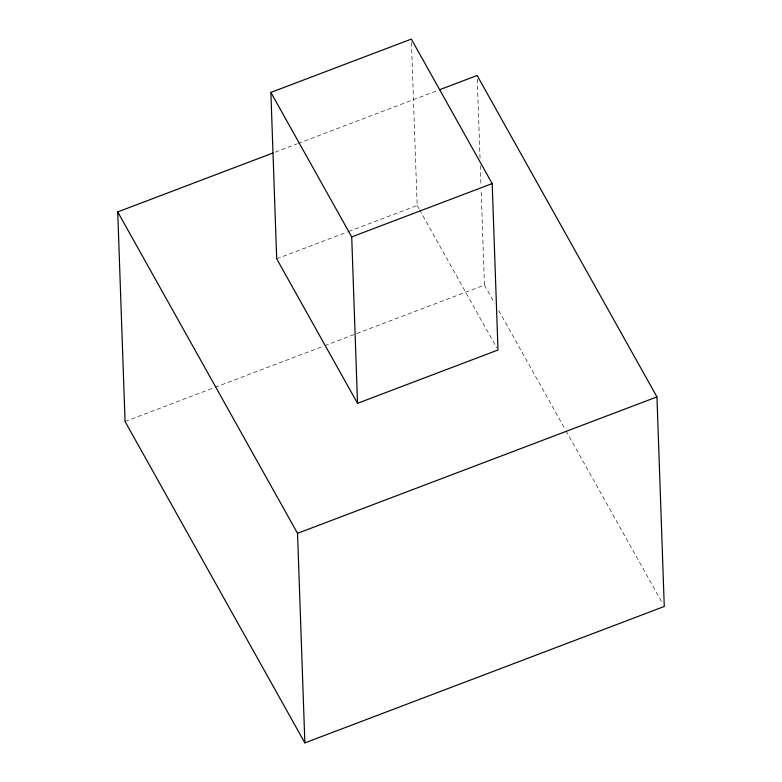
<?xml version="1.0" encoding="UTF-8"?>
<svg xmlns="http://www.w3.org/2000/svg" width="782" height="782" viewBox="0 0 782 782"><rect width="100%" height="100%" fill="white"/><g stroke="black" fill="none" stroke-linecap="round" stroke-linejoin="round"><path stroke-width="0.59" stroke-dasharray="3.91 2.93" d="M275.186 152.148L296.867 143.917M298.01 143.487L438.35 90.213M276.691 258.822L347.491 231.941M348.635 231.511L417.158 205.5L411.43 41.534M125.052 421.488L214.043 387.706M215.187 387.276L323.582 346.133M324.726 345.703L484.459 285.068L481.145 190.026M484.459 285.068L494.576 303.162M498.75 310.61L565.435 429.817M566.031 430.882L662.481 603.293M417.158 205.5L418.947 208.686M419.533 209.752L496.805 347.873M477.264 79.148L480.08 159.567M480.285 165.657L480.969 185.158"/><path stroke-width="1.17" d="M270.875 92.413L411.352 39.1L492.181 183.594L497.997 349.994L357.521 403.317L276.691 258.822L270.875 92.413L351.714 236.907L357.521 403.317M439.484 89.783L477.137 75.492L656.948 396.904L664.27 606.48L304.863 742.9L125.052 421.488L117.73 211.912L272.908 153.008M351.714 236.907L492.181 183.594M304.863 742.9L297.541 533.324L656.948 396.904M117.73 211.912L297.541 533.324"/></g></svg>
